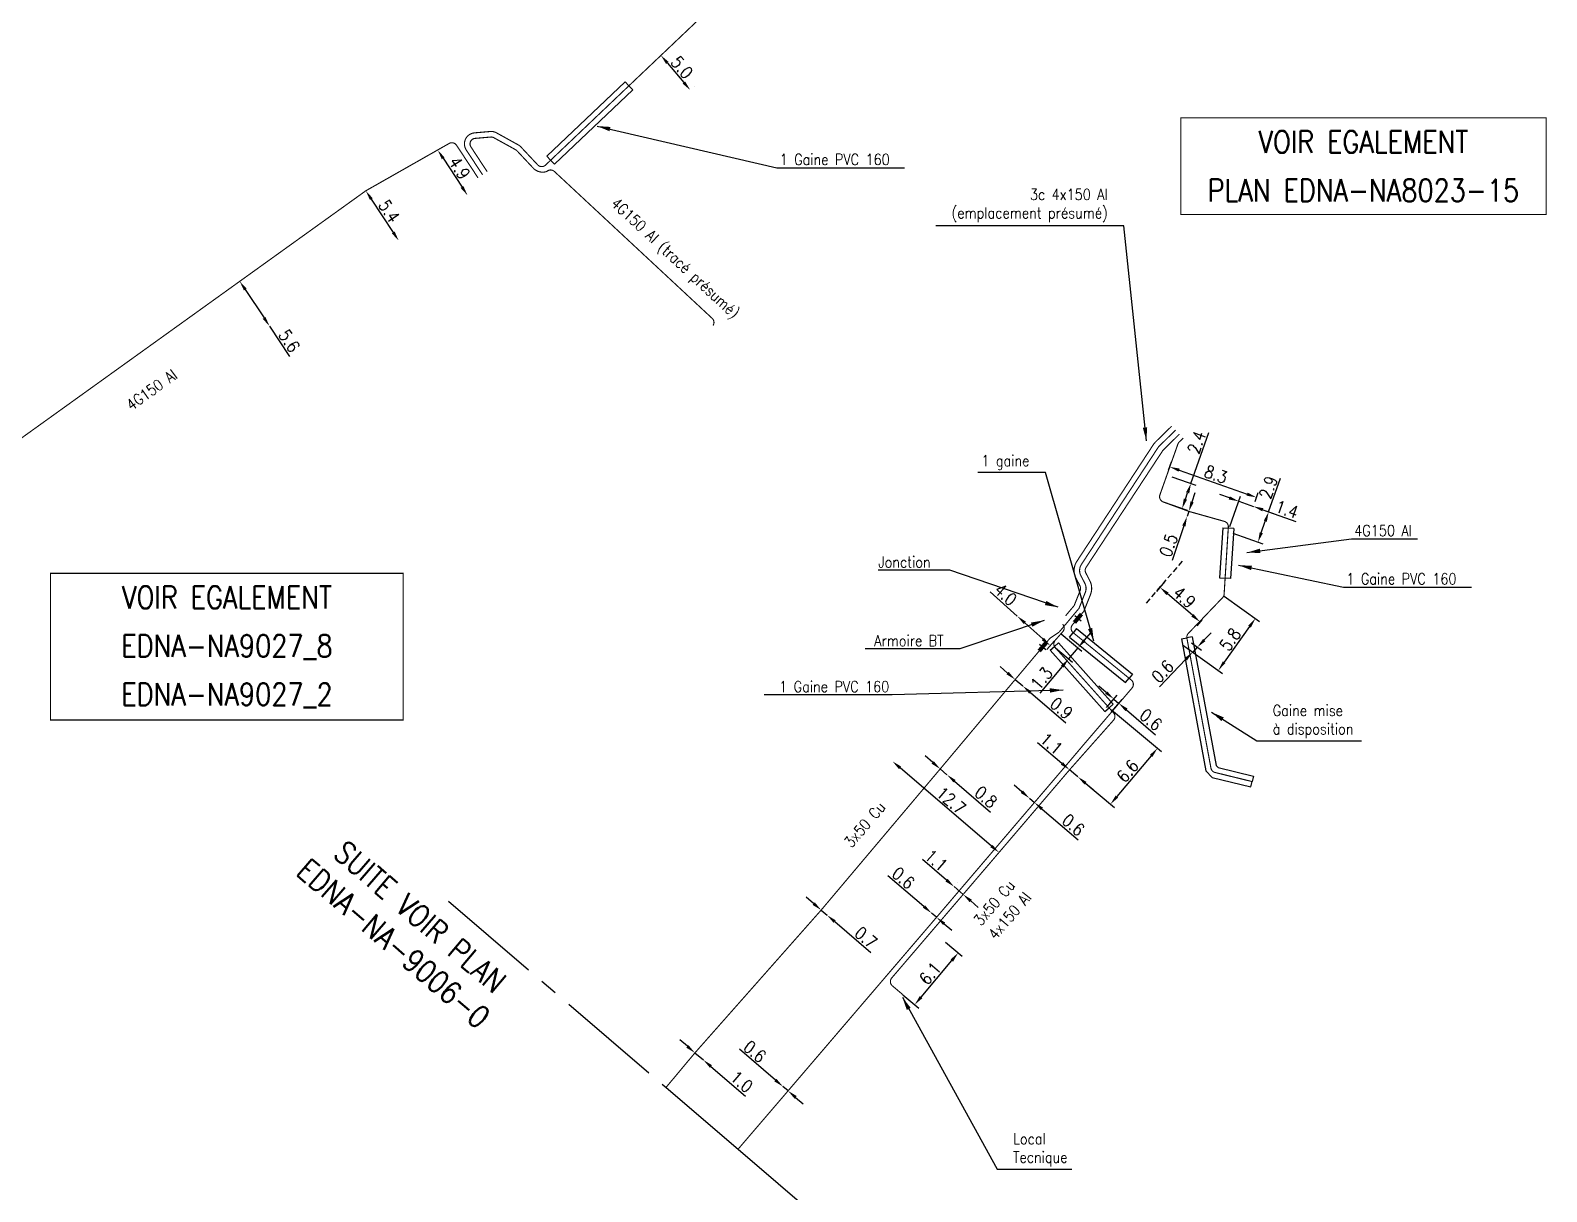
# Model space of a CAD drawing. Header units: millimetres. Extents: x 185001 to 186000, y 126997 to 128000.
# Drawn here: x 185762.6 to 185899.6, y 127794.8 to 127899.6 of the extents above; entities that cross this region are included whole.
import ezdxf
from ezdxf.enums import TextEntityAlignment as Align

# ---------------------------------------------------------------- set-up
doc = ezdxf.new("R2010")
doc.units = ezdxf.units.MM
doc.header["$PDMODE"] = 34
for name, pattern in [('B_ST_Al', [2000, 1000, 1000]), ('B_ST_Cu', [2000, 1000, 1000]), ('CENTER2', [28.575, 19.05, -3.175, 3.175, -3.175]), ('DASHED', [0.75, 0.5, -0.25])]:
    doc.linetypes.add(name, pattern=pattern)
doc.layers.get('0').update_dxf_attribs({"linetype": 'CONTINUOUS'})
doc.layers.get('Defpoints').update_dxf_attribs({"linetype": 'CONTINUOUS'})
for name, color, linetype in [('B_110', 1, 'CONTINUOUS'), ('B_300', 7, 'CONTINUOUS'), ('B_400', 7, 'CONTINUOUS'), ('B_930', 7, 'CONTINUOUS')]:
    doc.layers.add(name, color=color, linetype=linetype)
doc.styles.get("Standard").update_dxf_attribs({"font": 'romans.shx', "width": 0.85})
doc.dimstyles.get("Standard").update_dxf_attribs({"dimtxt": 1.5, "dimasz": 1.2, "dimexe": 0.625, "dimexo": 0.625, "dimgap": 0.25, "dimtad": 1, "dimdec": 1, "dimzin": 0, "dimdsep": 46, "dimtxsty": 'Standard', "dimcen": -0.5, "dimadec": 0, "dimazin": 0, "dimtfac": 1, "dimtdec": 1, "dimtmove": 0, "dimatfit": 3, "dimfxl": 0, "dimtolj": 1, "dimtzin": 0, "dimarcsym": 0})

# ---------------------------------------------------------------- blocks, each defined once
blk = doc.blocks.new('*D0')
at = {"layer": 'B_110', "color": 0, "linetype": 'Continuous', "lineweight": -2, "transparency": 16777216}
for p, q in [((185859.79, 127839.82), (185859.11, 127840.4)), ((185859.82, 127838.47), (185860.78, 127839.59)), ((185860.28, 127838.08), (185861.24, 127839.2)), ((185860.48, 127839.24), (185860.93, 127838.85)), ((185861.62, 127838.26), (185864.25, 127836.02))]:
    blk.add_line(p, q, dxfattribs=at)
at = {"layer": 'B_110', "color": 0, "linetype": 'Continuous', "transparency": 16777216}
for points in [[(185859.89, 127839.93), (185859.7, 127839.71), (185860.48, 127839.24)], [(185861.72, 127838.38), (185861.52, 127838.15), (185860.93, 127838.85)]]:
    blk.add_solid(points, dxfattribs=at)
at = {"layer": 'Defpoints', "color": 0, "linetype": 'Continuous', "transparency": 16777216}
for p in [(185859.52, 127838.11), (185860.48, 127839.24), (185859.98, 127837.72)]:
    blk.add_point(p, dxfattribs=at)
at = {"layer": 'B_110', "color": 0, "linetype": 'Continuous', "transparency": 16777216, "insert": (185863.83, 127837.37), "char_height": 1.125, "attachment_point": 5, "rotation": 319.5713}
blk.add_mtext('\\A1;0.6', dxfattribs=at)
blk = doc.blocks.new('*D1')
at = {"layer": 'B_110', "color": 0, "linetype": 'Continuous', "lineweight": -2, "transparency": 16777216}
for p, q in [((185852.17, 127830.87), (185851.49, 127831.46)), ((185852.85, 127830.29), (185853.31, 127829.9)), ((185854, 127829.31), (185857.25, 127826.54))]:
    blk.add_line(p, q, dxfattribs=at)
at = {"layer": 'B_110', "color": 0, "linetype": 'Continuous', "transparency": 16777216}
for points in [[(185852.27, 127830.99), (185852.07, 127830.76), (185852.85, 127830.29)], [(185854.09, 127829.43), (185853.9, 127829.2), (185853.31, 127829.9)]]:
    blk.add_solid(points, dxfattribs=at)
at = {"layer": 'Defpoints', "color": 0, "linetype": 'Continuous', "transparency": 16777216}
for p in [(185852.85, 127830.29), (185852.85, 127830.29), (185853.31, 127829.9)]:
    blk.add_point(p, dxfattribs=at)
at = {"layer": 'B_110', "color": 0, "linetype": 'Continuous', "transparency": 16777216, "insert": (185856.83, 127827.88), "char_height": 1.125, "attachment_point": 5, "rotation": 319.4905}
blk.add_mtext('\\A1;0.6', dxfattribs=at)
blk = doc.blocks.new('*D2')
at = {"layer": 'B_110', "color": 0, "linetype": 'Continuous', "lineweight": -2, "transparency": 16777216}
for p, q in [((185843.33, 127820.51), (185840.08, 127823.29)), ((185844.47, 127819.54), (185844.01, 127819.92)), ((185845.15, 127818.95), (185845.84, 127818.37))]:
    blk.add_line(p, q, dxfattribs=at)
at = {"layer": 'B_110', "color": 0, "linetype": 'Continuous', "transparency": 16777216}
for points in [[(185843.43, 127820.62), (185843.23, 127820.4), (185844.01, 127819.92)], [(185845.25, 127819.06), (185845.06, 127818.84), (185844.47, 127819.54)]]:
    blk.add_solid(points, dxfattribs=at)
at = {"layer": 'Defpoints', "color": 0, "linetype": 'Continuous', "transparency": 16777216}
for p in [(185844.01, 127819.92), (185844.01, 127819.92), (185844.47, 127819.54)]:
    blk.add_point(p, dxfattribs=at)
at = {"layer": 'B_110', "color": 0, "linetype": 'Continuous', "transparency": 16777216, "insert": (185841.47, 127823.08), "char_height": 1.125, "attachment_point": 5, "rotation": 319.4905}
blk.add_mtext('\\A1;0.6', dxfattribs=at)
blk = doc.blocks.new('*D3')
at = {"layer": 'B_110', "color": 0, "linetype": 'Continuous', "lineweight": -2, "transparency": 16777216}
for p, q in [((185821.97, 127807.89), (185821.28, 127808.47)), ((185822.65, 127807.3), (185823.41, 127806.66)), ((185824.1, 127806.07), (185827.23, 127803.4))]:
    blk.add_line(p, q, dxfattribs=at)
at = {"layer": 'B_110', "color": 0, "linetype": 'Continuous', "transparency": 16777216}
for points in [[(185822.06, 127808), (185821.87, 127807.77), (185822.65, 127807.3)], [(185824.19, 127806.19), (185824, 127805.96), (185823.41, 127806.66)]]:
    blk.add_solid(points, dxfattribs=at)
at = {"layer": 'Defpoints', "color": 0, "linetype": 'Continuous', "transparency": 16777216}
for p in [(185822.65, 127807.3), (185823.41, 127806.66), (185823.41, 127806.66)]:
    blk.add_point(p, dxfattribs=at)
at = {"layer": 'B_110', "color": 0, "linetype": 'Continuous', "transparency": 16777216, "insert": (185826.86, 127804.7), "char_height": 1.125, "attachment_point": 5, "rotation": 319.563}
blk.add_mtext('\\A1;1.0', dxfattribs=at)
blk = doc.blocks.new('*D4')
at = {"layer": 'B_110', "color": 0, "linetype": 'Continuous', "lineweight": -2, "transparency": 16777216}
for p, q in [((185833.37, 127820.77), (185832.69, 127821.36)), ((185834.05, 127820.19), (185834.58, 127819.73)), ((185835.27, 127819.15), (185838.52, 127816.37))]:
    blk.add_line(p, q, dxfattribs=at)
at = {"layer": 'B_110', "color": 0, "linetype": 'Continuous', "transparency": 16777216}
for points in [[(185833.47, 127820.89), (185833.27, 127820.66), (185834.05, 127820.19)], [(185835.37, 127819.26), (185835.17, 127819.04), (185834.58, 127819.73)]]:
    blk.add_solid(points, dxfattribs=at)
at = {"layer": 'Defpoints', "color": 0, "linetype": 'Continuous', "transparency": 16777216}
for p in [(185834.05, 127820.19), (185834.58, 127819.73), (185834.58, 127819.73)]:
    blk.add_point(p, dxfattribs=at)
at = {"layer": 'B_110', "color": 0, "linetype": 'Continuous', "transparency": 16777216, "insert": (185838.1, 127817.71), "char_height": 1.125, "attachment_point": 5, "rotation": 319.4575}
blk.add_mtext('\\A1;0.7', dxfattribs=at)
blk = doc.blocks.new('*D5')
at = {"layer": 'B_110', "color": 0, "linetype": 'Continuous', "lineweight": -2, "transparency": 16777216}
for p, q in [((185844.12, 127833.51), (185843.44, 127834.1)), ((185844.8, 127832.93), (185845.41, 127832.41)), ((185846.1, 127831.82), (185849.34, 127829.04))]:
    blk.add_line(p, q, dxfattribs=at)
at = {"layer": 'B_110', "color": 0, "linetype": 'Continuous', "transparency": 16777216}
for points in [[(185844.22, 127833.63), (185844.02, 127833.4), (185844.8, 127832.93)], [(185846.19, 127831.93), (185846, 127831.71), (185845.41, 127832.41)]]:
    blk.add_solid(points, dxfattribs=at)
at = {"layer": 'Defpoints', "color": 0, "linetype": 'Continuous', "transparency": 16777216}
for p in [(185844.8, 127832.93), (185845.41, 127832.41), (185845.41, 127832.41)]:
    blk.add_point(p, dxfattribs=at)
at = {"layer": 'B_110', "color": 0, "linetype": 'Continuous', "transparency": 16777216, "insert": (185848.93, 127830.39), "char_height": 1.125, "attachment_point": 5, "rotation": 319.4575}
blk.add_mtext('\\A1;0.8', dxfattribs=at)
blk = doc.blocks.new('*D6')
at = {"layer": 'B_110', "color": 0, "linetype": 'Continuous', "lineweight": -2, "transparency": 16777216}
for p, q in [((185850.89, 127841.59), (185850.2, 127842.17)), ((185851.57, 127841), (185852.25, 127840.42)), ((185851.27, 127840.64), (185851.27, 127840.64)), ((185851.95, 127840.06), (185851.95, 127840.06)), ((185852.94, 127839.83), (185856.15, 127837.09))]:
    blk.add_line(p, q, dxfattribs=at)
at = {"layer": 'B_110', "color": 0, "linetype": 'Continuous', "transparency": 16777216}
for points in [[(185850.98, 127841.7), (185850.79, 127841.47), (185851.57, 127841)], [(185853.04, 127839.94), (185852.84, 127839.72), (185852.25, 127840.42)]]:
    blk.add_solid(points, dxfattribs=at)
at = {"layer": 'Defpoints', "color": 0, "linetype": 'Continuous', "transparency": 16777216}
for p in [(185851.57, 127841), (185852.25, 127840.42), (185852.25, 127840.42)]:
    blk.add_point(p, dxfattribs=at)
at = {"layer": 'B_110', "color": 0, "linetype": 'Continuous', "transparency": 16777216, "insert": (185855.75, 127838.41), "char_height": 1.125, "attachment_point": 5, "rotation": 319.4575}
blk.add_mtext('\\A1;0.9', dxfattribs=at)
blk = doc.blocks.new('*D7')
at = {"layer": 'B_110', "color": 0, "linetype": 'Continuous', "lineweight": -2, "transparency": 16777216}
for p, q in [((185829.92, 127804.84), (185826.67, 127807.62)), ((185831.06, 127803.87), (185830.6, 127804.26)), ((185831.74, 127803.28), (185832.42, 127802.7))]:
    blk.add_line(p, q, dxfattribs=at)
at = {"layer": 'B_110', "color": 0, "linetype": 'Continuous', "transparency": 16777216}
for points in [[(185830.01, 127804.96), (185829.82, 127804.73), (185830.6, 127804.26)], [(185831.84, 127803.4), (185831.64, 127803.17), (185831.06, 127803.87)]]:
    blk.add_solid(points, dxfattribs=at)
at = {"layer": 'Defpoints', "color": 0, "linetype": 'Continuous', "transparency": 16777216}
for p in [(185830.6, 127804.26), (185830.6, 127804.26), (185831.06, 127803.87)]:
    blk.add_point(p, dxfattribs=at)
at = {"layer": 'B_110', "color": 0, "linetype": 'Continuous', "transparency": 16777216, "insert": (185828.06, 127807.42), "char_height": 1.125, "attachment_point": 5, "rotation": 319.4559}
blk.add_mtext('\\A1;0.6', dxfattribs=at)
blk = doc.blocks.new('B_300_04')
at = {"color": 0, "linetype": 'Continuous'}
blk.add_line((0, 0.375), (0, -0.375), dxfattribs=at)
blk.add_solid([(-0.5, 0.1875), (-0.5, -0.1875), (0.5, 0.1875), (0.5, -0.1875)], dxfattribs=at)
at = {"color": 0, "linetype": 'Continuous', "width": 0.75, "flags": 3}
for tag, p in [('DEF_LEG', (0, -4.25)), ('DEF_COUP', (0, -6.75)), ('DEF_TYPE', (0, -9.25))]:
    blk.add_attdef(tag, text='', height=1.2, dxfattribs=at).set_placement(p, align=Align.MIDDLE)
blk = doc.blocks.new('*D100')
at = {"layer": 'B_110', "color": 0, "linetype": 'Continuous', "lineweight": -2, "transparency": 16777216}
for p, q in [((185855.73, 127845.13), (185857.6, 127843.55)), ((185857.82, 127844.54), (185858.4, 127845.23)), ((185855.2, 127843.87), (185856.76, 127842.56)), ((185857.24, 127843.86), (185856.4, 127842.86)), ((185855.82, 127842.17), (185853.8, 127839.77))]:
    blk.add_line(p, q, dxfattribs=at)
at = {"layer": 'B_110', "color": 0, "linetype": 'Continuous', "transparency": 16777216}
for points in [[(185857.71, 127844.64), (185857.93, 127844.45), (185857.24, 127843.86)], [(185855.71, 127842.27), (185855.94, 127842.08), (185856.4, 127842.86)]]:
    blk.add_solid(points, dxfattribs=at)
at = {"layer": 'Defpoints', "color": 0, "linetype": 'Continuous', "transparency": 16777216}
for p in [(185855.37, 127845.43), (185854.85, 127844.17), (185857.24, 127843.86)]:
    blk.add_point(p, dxfattribs=at)
at = {"layer": 'B_110', "color": 0, "linetype": 'Continuous', "transparency": 16777216, "insert": (185853.95, 127841.11), "char_height": 1.125, "attachment_point": 5, "rotation": 49.8763}
blk.add_mtext('\\A1;1.3', dxfattribs=at)
blk = doc.blocks.new('*D101')
at = {"layer": 'B_110', "color": 0, "linetype": 'Continuous', "lineweight": -2, "transparency": 16777216}
blk.add_line((185849.43, 127825.97), (185841.18, 127833.02), dxfattribs=at)
at = {"layer": 'B_110', "color": 0, "linetype": 'Continuous', "transparency": 16777216}
for points in [[(185841.28, 127833.14), (185841.08, 127832.91), (185840.5, 127833.61)], [(185849.52, 127826.08), (185849.33, 127825.86), (185850.11, 127825.39)]]:
    blk.add_solid(points, dxfattribs=at)
at = {"layer": 'Defpoints', "color": 0, "linetype": 'Continuous', "transparency": 16777216}
for p in [(185840.5, 127833.61), (185840.5, 127833.61), (185850.11, 127825.39)]:
    blk.add_point(p, dxfattribs=at)
at = {"layer": 'B_110', "color": 0, "linetype": 'Continuous', "transparency": 16777216, "insert": (185845.79, 127830.07), "char_height": 1.125, "attachment_point": 5, "rotation": 319.4575}
blk.add_mtext('\\A1;12.7', dxfattribs=at)
blk = doc.blocks.new('*D102')
at = {"layer": 'B_110', "color": 0, "linetype": 'Continuous', "lineweight": -2, "transparency": 16777216}
for p, q in [((185845.37, 127822.89), (185843.19, 127824.77)), ((185846.87, 127821.6), (185846.05, 127822.31)), ((185846.36, 127822.66), (185846.36, 127822.66)), ((185847.56, 127821.01), (185848.24, 127820.43))]:
    blk.add_line(p, q, dxfattribs=at)
at = {"layer": 'B_110', "color": 0, "linetype": 'Continuous', "transparency": 16777216}
for points in [[(185845.47, 127823.01), (185845.27, 127822.78), (185846.05, 127822.31)], [(185847.65, 127821.13), (185847.46, 127820.9), (185846.87, 127821.6)]]:
    blk.add_solid(points, dxfattribs=at)
at = {"layer": 'Defpoints', "color": 0, "linetype": 'Continuous', "transparency": 16777216}
for p in [(185846.05, 127822.31), (185846.05, 127822.31), (185846.87, 127821.6)]:
    blk.add_point(p, dxfattribs=at)
at = {"layer": 'B_110', "color": 0, "linetype": 'Continuous', "transparency": 16777216, "insert": (185844.43, 127824.69), "char_height": 1.125, "attachment_point": 5, "rotation": 319.2986}
blk.add_mtext('\\A1;1.1', dxfattribs=at)
blk = doc.blocks.new('*D103')
at = {"layer": 'B_110', "color": 0, "linetype": 'Continuous', "lineweight": -2, "transparency": 16777216}
for p, q in [((185851.76, 127846.72), (185849.32, 127848.91)), ((185854.07, 127844.66), (185852.44, 127846.12)), ((185855.13, 127844.49), (185854.43, 127843.71))]:
    blk.add_line(p, q, dxfattribs=at)
at = {"layer": 'B_110', "color": 0, "linetype": 'Continuous', "transparency": 16777216}
for points in [[(185852.54, 127846.23), (185852.34, 127846.01), (185851.76, 127846.72)], [(185854.17, 127844.77), (185853.97, 127844.54), (185854.74, 127844.06)]]:
    blk.add_solid(points, dxfattribs=at)
at = {"layer": 'Defpoints', "color": 0, "linetype": 'Continuous', "transparency": 16777216}
for p in [(185851.76, 127846.72), (185851.76, 127846.72), (185855.45, 127844.84)]:
    blk.add_point(p, dxfattribs=at)
at = {"layer": 'B_110', "color": 0, "linetype": 'Continuous', "transparency": 16777216, "insert": (185850.71, 127848.67), "char_height": 1.125, "attachment_point": 5, "rotation": 318.1796}
blk.add_mtext('\\A1;4.0', dxfattribs=at)
blk = doc.blocks.new('*D104')
at = {"layer": 'B_110', "color": 0, "linetype": 'Continuous', "lineweight": -2, "transparency": 16777216}
for p, q in [((185860.28, 127838.28), (185864.78, 127834.5)), ((185863.85, 127834.11), (185860.75, 127830.43)), ((185857.59, 127831.92), (185860.53, 127829.44))]:
    blk.add_line(p, q, dxfattribs=at)
at = {"layer": 'B_110', "color": 0, "linetype": 'Continuous', "transparency": 16777216}
for points in [[(185863.73, 127834.2), (185863.96, 127834.01), (185864.42, 127834.8)], [(185860.64, 127830.53), (185860.87, 127830.34), (185860.17, 127829.74)]]:
    blk.add_solid(points, dxfattribs=at)
at = {"layer": 'Defpoints', "color": 0, "linetype": 'Continuous', "transparency": 16777216}
for p in [(185859.92, 127838.58), (185857.23, 127832.22), (185860.17, 127829.74)]:
    blk.add_point(p, dxfattribs=at)
at = {"layer": 'B_110', "color": 0, "linetype": 'Continuous', "transparency": 16777216, "insert": (185861.72, 127832.74), "char_height": 1.125, "attachment_point": 5, "rotation": 49.9302}
blk.add_mtext('\\A1;6.6', dxfattribs=at)
blk = doc.blocks.new('*D105')
at = {"layer": 'B_110', "color": 0, "linetype": 'Continuous', "lineweight": -2, "transparency": 16777216}
for p, q in [((185855.79, 127833.43), (185853.6, 127835.28)), ((185857.23, 127832.22), (185856.48, 127832.85)), ((185857.92, 127831.64), (185858.6, 127831.06))]:
    blk.add_line(p, q, dxfattribs=at)
at = {"layer": 'B_110', "color": 0, "linetype": 'Continuous', "transparency": 16777216}
for points in [[(185855.89, 127833.54), (185855.7, 127833.31), (185856.48, 127832.85)], [(185858.01, 127831.76), (185857.82, 127831.53), (185857.23, 127832.22)]]:
    blk.add_solid(points, dxfattribs=at)
at = {"layer": 'Defpoints', "color": 0, "linetype": 'Continuous', "transparency": 16777216}
for p in [(185856.48, 127832.85), (185857.23, 127832.22), (185857.23, 127832.22)]:
    blk.add_point(p, dxfattribs=at)
at = {"layer": 'B_110', "color": 0, "linetype": 'Continuous', "transparency": 16777216, "insert": (185854.83, 127835.22), "char_height": 1.125, "attachment_point": 5, "rotation": 319.9302}
blk.add_mtext('\\A1;1.1', dxfattribs=at)
blk = doc.blocks.new('*D106')
at = {"layer": 'B_110', "color": 0, "linetype": 'Continuous', "lineweight": -2, "transparency": 16777216}
for p, q in [((185845.28, 127817.28), (185846.78, 127816.02)), ((185843.08, 127812.34), (185845.84, 127815.63)), ((185841.43, 127812.55), (185842.86, 127811.35))]:
    blk.add_line(p, q, dxfattribs=at)
at = {"layer": 'B_110', "color": 0, "linetype": 'Continuous', "transparency": 16777216}
for points in [[(185845.73, 127815.73), (185845.96, 127815.53), (185846.42, 127816.32)], [(185842.96, 127812.44), (185843.19, 127812.24), (185842.5, 127811.65)]]:
    blk.add_solid(points, dxfattribs=at)
at = {"layer": 'Defpoints', "color": 0, "linetype": 'Continuous', "transparency": 16777216}
for p in [(185844.92, 127817.59), (185846.42, 127816.32), (185841.07, 127812.85)]:
    blk.add_point(p, dxfattribs=at)
at = {"layer": 'B_110', "color": 0, "linetype": 'Continuous', "transparency": 16777216, "insert": (185843.89, 127814.47), "char_height": 1.125, "attachment_point": 5, "rotation": 49.9302}
blk.add_mtext('\\A1;6.1', dxfattribs=at)
blk = doc.blocks.new('*D158')
at = {"layer": 'B_110', "color": 0, "linetype": 'Continuous', "lineweight": -2, "transparency": 16777216}
for p, q in [((185865.43, 127859.91), (185865.69, 127860.64)), ((185866.38, 127859.9), (185872.51, 127857.74)), ((185873.23, 127857.07), (185873.52, 127857.88))]:
    blk.add_line(p, q, dxfattribs=at)
at = {"layer": 'B_110', "color": 0, "linetype": 'Continuous', "transparency": 16777216}
for points in [[(185866.43, 127860.04), (185866.33, 127859.76), (185865.53, 127860.2)], [(185872.56, 127857.88), (185872.46, 127857.6), (185873.36, 127857.44)]]:
    blk.add_solid(points, dxfattribs=at)
at = {"layer": 'Defpoints', "color": 0, "linetype": 'Continuous', "transparency": 16777216}
for p in [(185865.28, 127859.46), (185873.36, 127857.44), (185873.08, 127856.63)]:
    blk.add_point(p, dxfattribs=at)
at = {"layer": 'B_110', "color": 0, "linetype": 'Continuous', "transparency": 16777216, "insert": (185869.7, 127859.52), "char_height": 1.125, "attachment_point": 5, "rotation": 340.5952}
blk.add_mtext('\\A1;8.3', dxfattribs=at)
blk = doc.blocks.new('*D159')
at = {"layer": 'B_110', "color": 0, "linetype": 'Continuous', "lineweight": -2, "transparency": 16777216}
for p, q in [((185867.44, 127858.7), (185869.06, 127863.31)), ((185865.72, 127859.31), (185867.88, 127858.55)), ((185866.94, 127857.29), (185867.14, 127857.85)), ((185864.92, 127857.04), (185867.09, 127856.28))]:
    blk.add_line(p, q, dxfattribs=at)
at = {"layer": 'B_110', "color": 0, "linetype": 'Continuous', "transparency": 16777216}
for points in [[(185867, 127857.9), (185867.29, 127857.8), (185867.44, 127858.7)], [(185866.8, 127857.34), (185867.09, 127857.24), (185866.65, 127856.44)]]:
    blk.add_solid(points, dxfattribs=at)
at = {"layer": 'Defpoints', "color": 0, "linetype": 'Continuous', "transparency": 16777216}
for p in [(185865.28, 127859.46), (185867.44, 127858.7), (185864.48, 127857.2)]:
    blk.add_point(p, dxfattribs=at)
at = {"layer": 'B_110', "color": 0, "linetype": 'Continuous', "transparency": 16777216, "insert": (185867.95, 127862.41), "char_height": 1.125, "attachment_point": 5, "rotation": 70.5952}
blk.add_mtext('\\A1;2.4', dxfattribs=at)
blk = doc.blocks.new('*D160')
at = {"layer": 'B_110', "color": 0, "linetype": 'Continuous', "lineweight": -2, "transparency": 16777216}
for p, q in [((185867.54, 127857.04), (185867.83, 127857.89)), ((185867.25, 127856.18), (185867.09, 127855.71)), ((185866.8, 127854.86), (185865.75, 127851.75))]:
    blk.add_line(p, q, dxfattribs=at)
at = {"layer": 'B_110', "color": 0, "linetype": 'Continuous', "transparency": 16777216}
for points in [[(185867.4, 127857.08), (185867.69, 127856.99), (185867.25, 127856.18)], [(185866.66, 127854.91), (185866.95, 127854.81), (185867.09, 127855.71)]]:
    blk.add_solid(points, dxfattribs=at)
at = {"layer": 'Defpoints', "color": 0, "linetype": 'Continuous', "transparency": 16777216}
for p in [(185867.25, 127856.18), (185867.09, 127855.71), (185867.09, 127855.71)]:
    blk.add_point(p, dxfattribs=at)
at = {"layer": 'B_110', "color": 0, "linetype": 'Continuous', "transparency": 16777216, "insert": (185865.42, 127853.12), "char_height": 1.125, "attachment_point": 5, "rotation": 71.2677}
blk.add_mtext('\\A1;0.5', dxfattribs=at)
blk = doc.blocks.new('*D161')
at = {"layer": 'B_110', "color": 0, "linetype": 'Continuous', "lineweight": -2, "transparency": 16777216}
for p, q in [((185870.91, 127857.39), (185870.06, 127857.69)), ((185870.95, 127854.8), (185871.91, 127857.54)), ((185871.76, 127857.09), (185873.08, 127856.63)), ((185873.93, 127856.33), (185876.93, 127855.27))]:
    blk.add_line(p, q, dxfattribs=at)
at = {"layer": 'B_110', "color": 0, "linetype": 'Continuous', "transparency": 16777216}
for points in [[(185870.96, 127857.53), (185870.86, 127857.25), (185871.76, 127857.09)], [(185873.98, 127856.47), (185873.88, 127856.19), (185873.08, 127856.63)]]:
    blk.add_solid(points, dxfattribs=at)
at = {"layer": 'Defpoints', "color": 0, "linetype": 'Continuous', "transparency": 16777216}
for p in [(185873.08, 127856.63), (185873.08, 127856.63), (185870.79, 127854.36)]:
    blk.add_point(p, dxfattribs=at)
at = {"layer": 'B_110', "color": 0, "linetype": 'Continuous', "transparency": 16777216, "insert": (185876.1, 127856.36), "char_height": 1.125, "attachment_point": 5, "rotation": 340.5952}
blk.add_mtext('\\A1;1.4', dxfattribs=at)
blk = doc.blocks.new('*D162')
at = {"layer": 'B_110', "color": 0, "linetype": 'Continuous', "lineweight": -2, "transparency": 16777216}
for p, q in [((185874.46, 127856.14), (185875.53, 127859.19)), ((185873.52, 127856.47), (185874.9, 127855.99)), ((185873.79, 127854.25), (185874.16, 127855.29)), ((185871.23, 127854.2), (185873.94, 127853.25))]:
    blk.add_line(p, q, dxfattribs=at)
at = {"layer": 'B_110', "color": 0, "linetype": 'Continuous', "transparency": 16777216}
for points in [[(185874.02, 127855.34), (185874.3, 127855.24), (185874.46, 127856.14)], [(185873.65, 127854.3), (185873.94, 127854.21), (185873.5, 127853.41)]]:
    blk.add_solid(points, dxfattribs=at)
at = {"layer": 'Defpoints', "color": 0, "linetype": 'Continuous', "transparency": 16777216}
for p in [(185873.08, 127856.63), (185874.46, 127856.14), (185870.79, 127854.36)]:
    blk.add_point(p, dxfattribs=at)
at = {"layer": 'B_110', "color": 0, "linetype": 'Continuous', "transparency": 16777216, "insert": (185874.44, 127858.34), "char_height": 1.125, "attachment_point": 5, "rotation": 70.5952}
blk.add_mtext('\\A1;2.9', dxfattribs=at)
blk = doc.blocks.new('*D163')
at = {"layer": 'B_110', "color": 0, "linetype": 'Continuous', "lineweight": -2, "transparency": 16777216}
for p, q in [((185870.43, 127848.53), (185873.64, 127846.24)), ((185872.74, 127845.78), (185870.44, 127842.57)), ((185866.69, 127844.14), (185870.3, 127841.56))]:
    blk.add_line(p, q, dxfattribs=at)
at = {"layer": 'B_110', "color": 0, "linetype": 'Continuous', "transparency": 16777216}
for points in [[(185872.61, 127845.87), (185872.86, 127845.69), (185873.26, 127846.51)], [(185870.32, 127842.65), (185870.56, 127842.48), (185869.92, 127841.83)]]:
    blk.add_solid(points, dxfattribs=at)
at = {"layer": 'Defpoints', "color": 0, "linetype": 'Continuous', "transparency": 16777216}
for p in [(185870.43, 127848.53), (185866.69, 127844.14), (185869.92, 127841.83)]:
    blk.add_point(p, dxfattribs=at)
at = {"layer": 'B_110', "color": 0, "linetype": 'Continuous', "transparency": 16777216, "insert": (185870.98, 127844.61), "char_height": 1.125, "attachment_point": 5, "rotation": 54.4596}
blk.add_mtext('\\A1;5.8', dxfattribs=at)
blk = doc.blocks.new('*D164')
at = {"layer": 'B_110', "color": 0, "linetype": 'Continuous', "lineweight": -2, "transparency": 16777216}
for p, q in [((185865.07, 127849.81), (185864.34, 127848.96)), ((185867.58, 127846.8), (185865.33, 127848.73)), ((185868.45, 127846.43), (185867.96, 127845.85))]:
    blk.add_line(p, q, dxfattribs=at)
at = {"layer": 'B_110', "color": 0, "linetype": 'Continuous', "transparency": 16777216}
for points in [[(185865.43, 127848.85), (185865.23, 127848.62), (185864.65, 127849.32)], [(185867.68, 127846.91), (185867.48, 127846.68), (185868.26, 127846.21)]]:
    blk.add_solid(points, dxfattribs=at)
at = {"layer": 'Defpoints', "color": 0, "linetype": 'Continuous', "transparency": 16777216}
for p in [(185864.65, 127849.32), (185865.37, 127850.17), (185868.76, 127846.78)]:
    blk.add_point(p, dxfattribs=at)
at = {"layer": 'B_110', "color": 0, "linetype": 'Continuous', "transparency": 16777216, "insert": (185866.84, 127848.42), "char_height": 1.125, "attachment_point": 5, "rotation": 319.2986}
blk.add_mtext('\\A1;4.9', dxfattribs=at)
blk = doc.blocks.new('*D165')
at = {"layer": 'B_110', "color": 0, "linetype": 'Continuous', "lineweight": -2, "transparency": 16777216}
for p, q in [((185868.64, 127844.57), (185869.27, 127845.22)), ((185867.08, 127843.86), (185867.99, 127843.21)), ((185867.49, 127844.3), (185868.41, 127843.64)), ((185868.02, 127843.92), (185867.61, 127843.48)), ((185866.98, 127842.83), (185864.6, 127840.35))]:
    blk.add_line(p, q, dxfattribs=at)
at = {"layer": 'B_110', "color": 0, "linetype": 'Continuous', "transparency": 16777216}
for points in [[(185866.87, 127842.94), (185867.09, 127842.73), (185867.61, 127843.48)], [(185868.54, 127844.67), (185868.75, 127844.46), (185868.02, 127843.92)]]:
    blk.add_solid(points, dxfattribs=at)
at = {"layer": 'Defpoints', "color": 0, "linetype": 'Continuous', "transparency": 16777216}
for p in [(185866.69, 127844.14), (185867.11, 127844.57), (185867.61, 127843.48)]:
    blk.add_point(p, dxfattribs=at)
at = {"layer": 'B_110', "color": 0, "linetype": 'Continuous', "transparency": 16777216, "insert": (185864.88, 127841.73), "char_height": 1.125, "attachment_point": 5, "rotation": 46.2203}
blk.add_mtext('\\A1;0.6', dxfattribs=at)
blk = doc.blocks.new('*D256')
at = {"layer": 'B_110', "color": 0, "linetype": 'Continuous', "lineweight": -2, "transparency": 16777216}
for p, q in [((185820.16, 127896.65), (185821.65, 127894.9)), ((185822.59, 127894.51), (185822.59, 127894.51))]:
    blk.add_line(p, q, dxfattribs=at)
at = {"layer": 'B_110', "color": 0, "linetype": 'Continuous', "transparency": 16777216}
for points in [[(185820.28, 127896.75), (185820.05, 127896.56), (185819.58, 127897.34)], [(185821.76, 127894.99), (185821.53, 127894.8), (185822.23, 127894.21)]]:
    blk.add_solid(points, dxfattribs=at)
at = {"layer": 'Defpoints', "color": 0, "linetype": 'Continuous', "transparency": 16777216}
for p in [(185819.58, 127897.34), (185822.23, 127894.21), (185822.23, 127894.21)]:
    blk.add_point(p, dxfattribs=at)
at = {"layer": 'B_110', "color": 0, "linetype": 'Continuous', "transparency": 16777216, "insert": (185821.48, 127896.26), "char_height": 1.125, "attachment_point": 5, "rotation": 310.2347}
blk.add_mtext('\\A1;5.0', dxfattribs=at)
blk = doc.blocks.new('*D257')
at = {"layer": 'B_110', "color": 0, "linetype": 'Continuous', "lineweight": -2, "transparency": 16777216}
blk.add_line((185793.42, 127884.37), (185795.4, 127881.36), dxfattribs=at)
at = {"layer": 'B_110', "color": 0, "linetype": 'Continuous', "transparency": 16777216}
for points in [[(185793.55, 127884.45), (185793.3, 127884.29), (185792.93, 127885.12)], [(185795.53, 127881.45), (185795.28, 127881.28), (185795.9, 127880.61)]]:
    blk.add_solid(points, dxfattribs=at)
at = {"layer": 'Defpoints', "color": 0, "linetype": 'Continuous', "transparency": 16777216}
for p in [(185792.93, 127885.12), (185795.9, 127880.61), (185795.9, 127880.61)]:
    blk.add_point(p, dxfattribs=at)
at = {"layer": 'B_110', "color": 0, "linetype": 'Continuous', "transparency": 16777216, "insert": (185795.04, 127883.28), "char_height": 1.125, "attachment_point": 5, "rotation": 303.4061}
blk.add_mtext('\\A1;5.4', dxfattribs=at)
blk = doc.blocks.new('*D258')
at = {"layer": 'B_110', "color": 0, "linetype": 'Continuous', "lineweight": -2, "transparency": 16777216}
for p, q in [((185782.04, 127876.2), (185783.74, 127873.64)), ((185784.24, 127872.89), (185786.05, 127870.16))]:
    blk.add_line(p, q, dxfattribs=at)
at = {"layer": 'B_110', "color": 0, "linetype": 'Continuous', "transparency": 16777216}
for points in [[(185782.17, 127876.28), (185781.92, 127876.12), (185781.54, 127876.95)], [(185783.87, 127873.72), (185783.62, 127873.56), (185784.24, 127872.89)]]:
    blk.add_solid(points, dxfattribs=at)
at = {"layer": 'Defpoints', "color": 0, "linetype": 'Continuous', "transparency": 16777216}
for p in [(185781.54, 127876.95), (185784.24, 127872.89), (185784.24, 127872.89)]:
    blk.add_point(p, dxfattribs=at)
at = {"layer": 'B_110', "color": 0, "linetype": 'Continuous', "transparency": 16777216, "insert": (185786.02, 127871.57), "char_height": 1.125, "attachment_point": 5, "rotation": 303.5822}
blk.add_mtext('\\A1;5.6', dxfattribs=at)
blk = doc.blocks.new('*D261')
at = {"layer": 'B_110', "color": 0, "linetype": 'Continuous', "lineweight": -2, "transparency": 16777216}
blk.add_line((185799.91, 127888.05), (185801.62, 127885.46), dxfattribs=at)
at = {"layer": 'B_110', "color": 0, "linetype": 'Continuous', "transparency": 16777216}
for points in [[(185800.04, 127888.13), (185799.79, 127887.97), (185799.42, 127888.8)], [(185801.74, 127885.55), (185801.49, 127885.38), (185802.11, 127884.71)]]:
    blk.add_solid(points, dxfattribs=at)
at = {"layer": 'Defpoints', "color": 0, "linetype": 'Continuous', "transparency": 16777216}
for p in [(185799.42, 127888.8), (185802.11, 127884.71), (185802.11, 127884.71)]:
    blk.add_point(p, dxfattribs=at)
at = {"layer": 'B_110', "color": 0, "linetype": 'Continuous', "transparency": 16777216, "insert": (185801.39, 127887.17), "char_height": 1.125, "attachment_point": 5, "rotation": 303.4061}
blk.add_mtext('\\A1;4.9', dxfattribs=at)

msp = doc.modelspace()

# ---------------------------------------------------------------- linework, layer by layer
at = {"layer": 'B_110', "linetype": 'B_ST_Al', "const_width": 0.1, "flags": 128}
for points in [[(185803.47, 127886.57), (185802, 127888.8, -0.56842), (185802.75, 127890.35), (185804.16, 127890.47, -0.149128), (185804.73, 127890.35), (185806.7, 127889.26, -0.078217), (185806.94, 127889.07), (185808.45, 127887.46, 0.416263), (185809.16, 127887.44), (185809.61, 127887.87), (185816.69, 127894.6), (185819.58, 127897.34), (185832.14, 127909.27), (185842.08, 127917.18), (185846.02, 127919.94, -0.414214), (185846.71, 127919.82), (185847.41, 127918.82)], [(185803.89, 127886.84), (185802.42, 127889.08, -0.56842), (185802.79, 127889.85), (185804.21, 127889.97, -0.149128), (185804.49, 127889.91), (185806.45, 127888.83, -0.078217), (185806.58, 127888.73), (185808.09, 127887.12, 0.275005), (185809.27, 127886.86), (185809.27, 127886.86, -0.396302), (185809.96, 127886.86), (185824.21, 127873.6, -0.371342), (185824.28, 127872.95, -0.371342)], [(185803.06, 127886.29), (185801.12, 127889.23, 0.394706), (185800.45, 127889.39), (185792.93, 127885.12), (185755.05, 127857.93), (185748.07, 127852.54), (185743.28, 127849.02, 0.414039), (185743.17, 127848.32), (185743.22, 127848.25)], [(185865.7, 127863.87), (185864.27, 127862.47, 0.053692), (185864.06, 127862.22), (185857.14, 127851.67, 0.271354), (185857.06, 127850.15), (185857.42, 127849.46, -0.217789), (185857.44, 127849.04), (185856.9, 127847.68), (185856.13, 127846.76)], [(185872.97, 127831.79), (185869.62, 127832.61, -0.294836), (185869.25, 127833), (185867.08, 127844.73, -0.241417), (185867.21, 127845.17), (185870.31, 127848.4, 0.177384), (185870.44, 127848.71), (185870.82, 127854.77, 0.353267), (185870.45, 127855.28), (185867.25, 127856.18), (185864.94, 127857.03, -0.410514), (185864.64, 127857.67), (185866.26, 127862.24, -0.114725), (185866.38, 127862.44), (185866.75, 127862.8)], [(185841.43, 127812.55), (185840.48, 127813.35, -0.416559), (185840.42, 127814.06), (185846.87, 127821.6), (185850.11, 127825.39), (185856.48, 127832.85), (185860.45, 127837.33, 0.380168), (185860.45, 127838), (185855.2, 127843.87, -0.3968), (185855.19, 127844.55), (185855.87, 127845.32, 0.396325), (185855.85, 127846)]]:
    msp.add_lwpolyline(points, format="xyb", dxfattribs=at)
at = {"layer": 'B_110', "linetype": 'B_ST_Cu', "const_width": 0.1, "flags": 128}
for points in [[(185820.04, 127804.18), (185822.65, 127807.3), (185834.05, 127820.19), (185844.8, 127832.93), (185851.57, 127841), (185854.06, 127843.96), (185854.68, 127844.69, -0.072895), (185854.79, 127844.78), (185855.47, 127845.23, 0.073424), (185855.58, 127845.33), (185857.33, 127847.42), (185857.9, 127848.86, 0.217789), (185857.86, 127849.69), (185857.5, 127850.38, -0.271354), (185857.55, 127851.39), (185864.48, 127861.95, -0.053692), (185864.62, 127862.11), (185866.05, 127863.51)], [(185866.4, 127863.15), (185864.97, 127861.75, 0.053692), (185864.9, 127861.67), (185857.97, 127851.12, 0.271354), (185857.95, 127850.62), (185858.31, 127849.92, -0.217789), (185858.37, 127848.67), (185857.77, 127847.16), (185857.77, 127847.16), (185857.24, 127846.53), (185856.74, 127845.94), (185856.74, 127845.94, 0.418241), (185856.81, 127845.23), (185862.06, 127840.95, -0.420684), (185862.12, 127840.23), (185859.98, 127837.72), (185857.71, 127835.07), (185856.11, 127833.18), (185853.31, 127829.9), (185844.47, 127819.54), (185831.06, 127803.87), (185826.55, 127798.61)]]:
    msp.add_lwpolyline(points, format="xyb", dxfattribs=at)
at = {"layer": 'B_110', "color": 7, "linetype": 'DASHED'}
msp.add_lwpolyline([(185863.43, 127847.9), (185865.37, 127850.17), (185866.84, 127851.87)], dxfattribs=at)
at = {"layer": 'B_400', "color": 7, "linetype": 'CONTINUOUS'}
for p, q in [((185816.35, 127894.96), (185809.27, 127888.23)), ((185817.04, 127894.24), (185809.96, 127887.51)), ((185816.35, 127894.96), (185816.69, 127894.6)), ((185817.04, 127894.24), (185816.69, 127894.6)), ((185809.27, 127888.23), (185809.61, 127887.87)), ((185809.96, 127887.51), (185809.61, 127887.87)), ((185870.31, 127854.7), (185870.03, 127850.18)), ((185870.31, 127854.7), (185870.81, 127854.67)), ((185871.31, 127854.64), (185870.81, 127854.67)), ((185871.31, 127854.64), (185871.03, 127850.11)), ((185870.03, 127850.18), (185870.53, 127850.15)), ((185871.03, 127850.11), (185870.53, 127850.15)), ((185856.49, 127844.84), (185856.81, 127845.23)), ((185856.49, 127844.84), (185861.54, 127840.72)), ((185857.12, 127845.61), (185856.81, 127845.23)), ((185857.12, 127845.61), (185862.17, 127841.5)), ((185867.56, 127844.86), (185867.07, 127844.77)), ((185867.56, 127844.86), (185869.72, 127833.24)), ((185854.74, 127843.64), (185855.11, 127843.97)), ((185854.74, 127843.64), (185859.67, 127838.11)), ((185855.48, 127844.31), (185855.11, 127843.97)), ((185855.48, 127844.31), (185860.42, 127838.78)), ((185866.58, 127844.68), (185867.07, 127844.77)), ((185866.58, 127844.68), (185868.79, 127832.76)), ((185861.54, 127840.72), (185861.86, 127841.11)), ((185862.17, 127841.5), (185861.86, 127841.11)), ((185859.67, 127838.11), (185860.05, 127838.45)), ((185860.42, 127838.78), (185860.05, 127838.45)), ((185868.79, 127832.76), (185869.36, 127832.16)), ((185869.72, 127833.24), (185869.89, 127833.06)), ((185869.89, 127833.06), (185873.09, 127832.27)), ((185869.36, 127832.16), (185872.85, 127831.3)), ((185872.85, 127831.3), (185872.97, 127831.79)), ((185873.09, 127832.27), (185872.97, 127831.79))]:
    msp.add_line(p, q, dxfattribs=at)
at = {"layer": 'B_930', "const_width": 0.1}
for points in [[(185866.53, 127891.71), (185899.52, 127891.71), (185899.52, 127882.97), (185866.53, 127882.97)], [(185764.46, 127850.59), (185796.31, 127850.59), (185796.31, 127837.35), (185764.46, 127837.35)]]:
    msp.add_lwpolyline(points, close=True, dxfattribs=at)
at = {"layer": 'B_930', "linetype": 'CENTER2', "ltscale": 0.5}
msp.add_lwpolyline([(185800.39, 127820.99), (185820.04, 127804.18), (185826.55, 127798.61), (185839.69, 127787.37)], dxfattribs=at)

# ---------------------------------------------------------------- block references
at = {"layer": 'B_300'}
for p, rotation in [((185857.24, 127846.53), 50.00861233182294), ((185854.06, 127843.96), 49.88799547661744)]:
    msp.add_blockref('B_300_04', p, dxfattribs=dict(at, rotation=rotation))

# ---------------------------------------------------------------- texts
at = {"layer": 'B_110', "linetype": 'B_ST_Al', "width": 0.85}
for s, rotation, p in [('4G150 Al (tracé présumé)', 317.0565, (185820.84, 127879)), ('4G150 Al', 35.667, (185773.59, 127867.16)), ('4x150 Al', 49.4734, (185851.07, 127819.68))]:
    msp.add_text(s, height=1, rotation=rotation, dxfattribs=at).set_placement(p, align=Align.MIDDLE)
at = {"layer": 'B_110', "linetype": 'B_ST_Cu', "width": 0.85}
for p in [(185837.98, 127827.91), (185849.68, 127820.85)]:
    msp.add_text('3x50 Cu', height=1, rotation=49.4734, dxfattribs=at).set_placement(p, align=Align.MIDDLE)
at = {"layer": 'B_110', "linetype": 'Continuous', "char_height": 1}
for s, insert, attachment_point in [('3c 4x150 Al\\P(emplacement présumé)', (185859.93, 127883.79), 6), ('4G150 Al', (185882.19, 127854.45), 4), ('Armoire BT', (185845.11, 127844.51), 6), ('Local\\PTecnique', (185851.38, 127798.55), 4)]:
    msp.add_mtext(s, dxfattribs=dict(at, insert=insert, attachment_point=attachment_point))
at = {"layer": 'B_300', "insert": (185839.2, 127851.61), "char_height": 1, "attachment_point": 4}
msp.add_mtext('Jonction', dxfattribs=at)
at = {"layer": 'B_400', "char_height": 1}
for s, insert, attachment_point in [('1 Gaine PVC 160 ', (185830.3, 127887.95), 4), ('1 gaine', (185852.85, 127860.59), 6), ('1 Gaine PVC 160 ', (185881.48, 127850.09), 4), ('1 Gaine PVC 160', (185840.2, 127840.36), 6), ('Gaine mise\\Pà disposition', (185874.83, 127837.21), 4)]:
    msp.add_mtext(s, dxfattribs=dict(at, insert=insert, attachment_point=attachment_point))
at = {"layer": 'B_930', "width": 0.85}
for s, p in [('VOIR EGALEMENT', (185883.02, 127888.54)), ('PLAN EDNA-NA8023-15', (185883.02, 127884.16)), ('VOIR EGALEMENT', (185780.39, 127847.42)), ('EDNA-NA9027_8', (185780.39, 127843.04)), ('EDNA-NA9027_2', (185780.39, 127838.67))]:
    msp.add_text(s, height=2, dxfattribs=at).set_placement(p, align=Align.CENTER)
for s, p in [('SUITE VOIR PLAN', (185797.19, 127818.82)), ('EDNA-NA-9006-0', (185794.78, 127816.41))]:
    msp.add_text(s, height=2, rotation=319.4559, dxfattribs=at).set_placement(p, align=Align.CENTER)

# ---------------------------------------------------------------- dimensions: what is measured, and where the dimension line sits
at = {"layer": 'B_110', "linetype": 'Continuous'}
for base, p1, p2, angle, text, picture, middle in [((185822.23, 127894.21), (185819.58, 127897.34), (185822.23, 127894.21), 130.2347, '5.0', '*D256', (185820.91, 127895.78)), ((185784.24, 127872.89), (185781.54, 127876.95), (185784.24, 127872.89), 123.5822, '5.6', '*D258', (185785.39, 127871.15)), ((185864.65, 127849.32), (185868.76, 127846.78), (185865.37, 127850.17), 319.2986, '4.9', '*D164', (185866.35, 127847.85)), ((185857.23, 127832.22), (185856.48, 127832.85), (185857.23, 127832.22), 139.9302, '1.1', '*D105', (185854.35, 127834.64))]:
    dim = msp.add_linear_dim(base=base, p1=p1, p2=p2, angle=angle, text=text, dimstyle='Standard', override={"dimscale": 0.75, "dimtxt": 1.5}, dxfattribs=at)
    dim.commit()
    dim.dimension.update_dxf_attribs({"geometry": picture, "text_midpoint": middle, "dimtype": 160})
for base, p1, p2, angle, override, picture, middle in [((185802.11, 127884.71), (185799.42, 127888.8), (185802.11, 127884.71), 123.4061, {"dimscale": 0.75, "dimtxt": 1.5}, '*D261', (185800.77, 127886.76)), ((185795.9, 127880.61), (185792.93, 127885.12), (185795.9, 127880.61), 123.4061, {"dimscale": 0.75, "dimtxt": 1.5}, '*D257', (185794.41, 127882.87)), ((185867.44, 127858.7), (185864.48, 127857.2), (185865.28, 127859.46), 250.5952, {"dimscale": 0.75, "dimtxt": 1.5}, '*D159', (185868.66, 127862.16)), ((185873.36, 127857.44), (185865.28, 127859.46), (185873.08, 127856.63), 160.5952, {"dimscale": 0.75, "dimtxt": 1.5}, '*D158', (185869.45, 127858.82)), ((185874.46, 127856.14), (185870.79, 127854.36), (185873.08, 127856.63), 250.5952, {"dimscale": 0.75, "dimtxt": 1.5}, '*D162', (185875.15, 127858.09)), ((185867.09, 127855.71), (185867.25, 127856.18), (185867.09, 127855.71), 71.2677, {"dimscale": 0.75, "dimtxt": 1.5}, '*D160', (185866.13, 127852.88)), ((185873.08, 127856.63), (185870.79, 127854.36), (185873.08, 127856.63), 160.5952, {"dimscale": 0.75, "dimtxt": 1.5}, '*D161', (185875.85, 127855.65)), ((185851.76, 127846.72), (185855.45, 127844.84), (185851.76, 127846.72), 318.1796, {"dimscale": 0.75, "dimtxt": 1.5}, '*D103', (185850.21, 127848.11)), ((185869.92, 127841.83), (185870.43, 127848.53), (185866.69, 127844.14), 54.4596, {"dimscale": 0.75, "dimtxt": 1.5, "dimexo": 0}, '*D163', (185871.59, 127844.17)), ((185857.24, 127843.86), (185854.85, 127844.17), (185855.37, 127845.43), 229.8763, {"dimscale": 0.75, "dimtxt": 1.5}, '*D100', (185854.52, 127840.63)), ((185867.61, 127843.48), (185867.11, 127844.57), (185866.69, 127844.14), 46.2203, {"dimscale": 0.75, "dimtxt": 1.5}, '*D165', (185865.43, 127841.21)), ((185852.25, 127840.42), (185851.57, 127841), (185852.25, 127840.42), 139.4575, {"dimscale": 0.75, "dimtxt": 1.5}, '*D6', (185855.26, 127837.84)), ((185860.48, 127839.24), (185859.98, 127837.72), (185859.52, 127838.11), 319.5713, {"dimscale": 0.75, "dimtxt": 1.5}, '*D0', (185863.34, 127836.79)), ((185860.17, 127829.74), (185859.92, 127838.58), (185857.23, 127832.22), 49.9302, {"dimscale": 0.75, "dimtxt": 1.5}, '*D104', (185862.29, 127832.26)), ((185845.41, 127832.41), (185844.8, 127832.93), (185845.41, 127832.41), 139.4575, {"dimscale": 0.75, "dimtxt": 1.5}, '*D5', (185848.44, 127829.82)), ((185840.4975, 127833.6081), (185850.1105, 127825.3854), (185840.4975, 127833.6081), 319.4575, {"dimscale": 0.75, "dimtxt": 1.5}, '*D101', (185845.304, 127829.4968)), ((185852.85, 127830.29), (185853.31, 127829.9), (185852.85, 127830.29), 319.4905, {"dimscale": 0.75, "dimtxt": 1.5}, '*D1', (185856.34, 127827.31)), ((185846.05, 127822.31), (185846.87, 127821.6), (185846.05, 127822.31), 319.2986, {"dimscale": 0.75, "dimtxt": 1.5}, '*D102', (185843.94, 127824.12)), ((185844.01, 127819.92), (185844.47, 127819.54), (185844.01, 127819.92), 319.4905, {"dimscale": 0.75, "dimtxt": 1.5}, '*D2', (185840.98, 127822.51)), ((185834.58, 127819.73), (185834.05, 127820.19), (185834.58, 127819.73), 139.4575, {"dimscale": 0.75, "dimtxt": 1.5}, '*D4', (185837.61, 127817.14)), ((185846.42, 127816.32), (185841.07, 127812.85), (185844.92, 127817.59), 229.9302, {"dimscale": 0.75, "dimtxt": 1.5}, '*D106', (185844.46, 127813.99)), ((185823.41, 127806.66), (185822.65, 127807.3), (185823.41, 127806.66), 139.563, {"dimscale": 0.75, "dimtxt": 1.5}, '*D3', (185826.38, 127804.13)), ((185830.6, 127804.26), (185831.06, 127803.87), (185830.6, 127804.26), 319.4559, {"dimscale": 0.75, "dimtxt": 1.5}, '*D7', (185827.57, 127806.85))]:
    dim = msp.add_linear_dim(base=base, p1=p1, p2=p2, angle=angle, dimstyle='Standard', override=override, dxfattribs=at)
    dim.commit()
    dim.dimension.update_dxf_attribs({"geometry": picture, "text_midpoint": middle, "dimtype": 160})

# ---------------------------------------------------------------- leaders
at = {"layer": 'B_110', "linetype": 'Continuous', "annotation_type": 0, "has_hookline": 1}
for points, hookline_direction, text_width in [([(185863.42, 127862.55), (185861.38, 127881.95), (185860.18, 127881.95)], 1, 15.54), ([(185872.5, 127852.46), (185881.94, 127853.7)], 0, 5.71), ([(185854.19, 127846.34), (185846.56, 127843.76), (185845.36, 127843.76)], 1, 7.08), ([(185841.38, 127812.32), (185849.93, 127796.8), (185851.13, 127796.8)], 0, 5.3)]:
    msp.add_leader(points, dimstyle='Standard', dxfattribs=dict(at, hookline_direction=hookline_direction, text_width=text_width))
at = {"layer": 'B_300', "annotation_type": 0, "has_hookline": 1, "hookline_direction": 1, "text_width": 5.02}
msp.add_leader([(185855.45, 127847.52), (185845.67, 127850.86), (185844.47, 127850.86)], dimstyle='Standard', dxfattribs=at)
at = {"layer": 'B_400', "annotation_type": 0, "has_hookline": 1}
for points, hookline_direction, text_width in [([(185813.81, 127890.96), (185830.05, 127887.2)], 0, 11.29), ([(185858.67, 127844.45), (185854.3, 127859.68), (185853.1, 127859.68)], 1, 4.65), ([(185871.74, 127851.32), (185881.23, 127849.34)], 0, 11.29), ([(185855.9, 127840.05), (185840.45, 127839.61)], 1, 11.29), ([(185869.29, 127838.06), (185873.38, 127835.46), (185874.58, 127835.46)], 0, 8.01)]:
    msp.add_leader(points, dimstyle='Standard', dxfattribs=dict(at, hookline_direction=hookline_direction, text_width=text_width))

doc.saveas('drawing.dxf')
